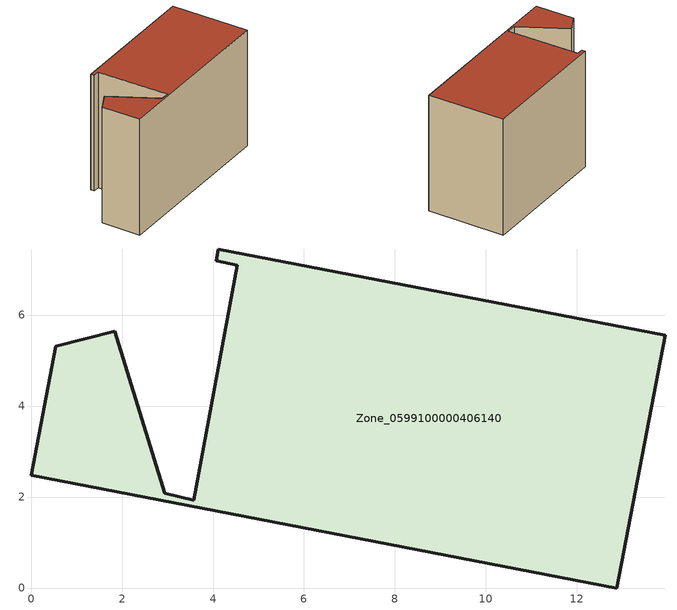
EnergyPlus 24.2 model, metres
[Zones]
Zone_0599100000406140
 floor ground (C_G): 0,2.48 0.55,5.31 1.84,5.64 2.93,2.09 3.58,1.93 4.53,7.1 4.07,7.19 4.12,7.45 13.95,5.56 12.88,0 z0
 wall outside (C_F): 4.07,7.19 4.53,7.1 3.58,1.93 2.93,2.09 1.84,5.64 0.55,5.31 0,2.48 12.88,0 13.95,5.56 4.12,7.45 4.07,7.19 z0:8.76
 roof outside (C_R): 13.95,5.56 4.12,7.45 4.07,7.19 4.53,7.1 3.58,1.93 2.93,2.09 1.84,5.64 0.55,5.31 0,2.48 12.88,0 z8.76
[BUILDING]
Pand.0599100000406140: North Axis=0; Terrain=City; Loads Convergence Tolerance Value=0.04; Temperature Convergence Tolerance Value=0.4; Solar Distribution=FullExterior; Maximum Number of Warmup Days=25; Minimum Number of Warmup Days=1
[Site:Location]
Rotterdam.The.Hague.AP_ZH_NLD Design_Conditions: Latitude=51.96; Longitude=4.45; Time Zone=1; Elevation=-4.5
[SITE:GROUNDTEMPERATURE:BUILDINGSURFACE]
18, 18, 18, 18, 18, 18, 18, 18, 18, 18, 18, 18
[MATERIAL] Thermal Absorptance=0.9; Solar Absorptance=0.7; Visible Absorptance=0.7
Name | Roughness | Thickness | Conductivity | Density | Specific Heat
G.TI.1992-2005 | MediumSmooth | 0.15 | 0.06 | 540 | 1210
F.TI.1992-2005 | Rough | 0.3 | 0.12 | 1920 | 840
R.TI.1992-2005 | MediumRough | 0.2 | 0.08 | 1500 | 1000
[CONSTRUCTION]
C_G: G.TI.1992-2005
C_F: F.TI.1992-2005
C_R: R.TI.1992-2005
[ZONE]
Zone_0599100000406140: Type=1; Multiplier=1; Ceiling Height=Autocalculate; Volume=Autocalculate; Floor Area=autocalculate; Part of Total Floor Area=Yes
[ZONEINFILTRATION:DESIGNFLOWRATE]
Infil_Zone_0599100000406140: Zone or ZoneList or Space or SpaceList=Zone_0599100000406140; Schedule=AlwaysOn; Design Flow Rate Calculation Method=Flow/Area; Flow Rate per Floor Area=0.0015; Constant Term Coefficient=1; Temperature Term Coefficient=0; Velocity Term Coefficient=0; Velocity Squared Term Coefficient=0
[HVACTEMPLATE:ZONE:IDEALLOADSAIRSYSTEM]
Zone_0599100000406140: Maximum Heating Supply Air Temperature=50; Minimum Cooling Supply Air Temperature=13; Maximum Heating Supply Air Humidity Ratio=0.0156; Minimum Cooling Supply Air Humidity Ratio=0.0077; Heating Limit=NoLimit; Cooling Limit=NoLimit; Dehumidification Control Type=ConstantSensibleHeatRatio; Cooling Sensible Heat Ratio=0.7; Dehumidification Setpoint=60; Humidification Control Type=None; Humidification Setpoint=30; Outdoor Air Method=None; Outdoor Air Flow Rate per Person=0.00944; Outdoor Air Flow Rate per Zone Floor Area=0; Outdoor Air Flow Rate per Zone=0; Demand Controlled Ventilation Type=None; Outdoor Air Economizer Type=NoEconomizer; Heat Recovery Type=None; Sensible Heat Recovery Effectiveness=0.7; Latent Heat Recovery Effectiveness=0.65
[ZONECONTROL:THERMOSTAT]
ThermostatControl_Zone_0599100000406140: Zone or ZoneList=Zone_0599100000406140; Control Type Schedule=DualSetpointControlType; Control 1=Thermostat_Zone_0599100000406140; Temperature Difference Between Cutout And Setpoint=0
[THERMOSTATSETPOINT:DUALSETPOINT]
Thermostat_Zone_0599100000406140: Heating Setpoint Temperature Schedule=HeatingSetpoint_Zone_0599100000406140; Cooling Setpoint Temperature Schedule=CoolingSetpoint_Zone_0599100000406140
[SCHEDULE:COMPACT]
HeatingSetpoint_Zone_0599100000406140: Through: 12/31, For: AllDays, Until: 24:00, 21
CoolingSetpoint_Zone_0599100000406140: Through: 12/31, For: AllDays, Until: 24:00, 24
DualSetpointControlType: Through: 12/31, For: AllDays, Until: 24:00, 4
AlwaysOn: Through: 12/31, For: AllDays, Until: 24:00, 1
